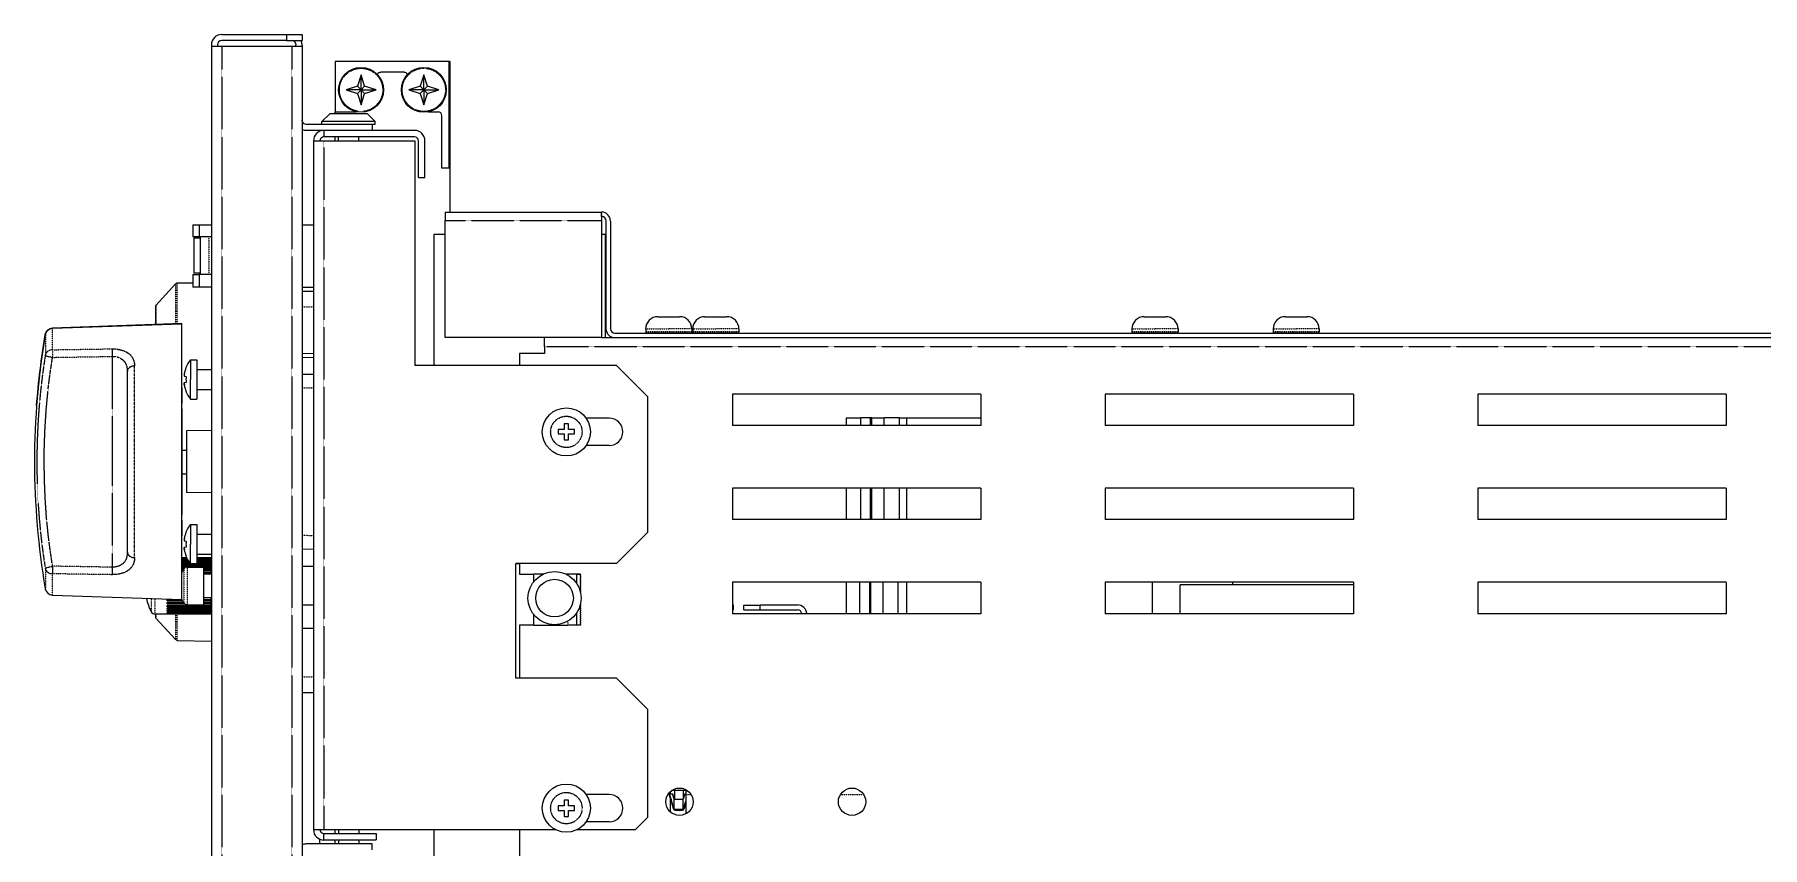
# Model space of a CAD drawing. Header units: millimetres. Extents: x 60499 to 556746, y 248297 to 497145.
# Drawn here: x 526704 to 538270, y 346915 to 352357 of the extents above; entities that cross this region are included whole.
import ezdxf

# ---------------------------------------------------------------- set-up
doc = ezdxf.new("R2010")
doc.units = ezdxf.units.MM
doc.linetypes.add('PHANTOM', pattern=[20, 10, -2, 2, -2, 2, -2])

msp = doc.modelspace()

# ---------------------------------------------------------------- linework, layer by layer
at = {"color": 7, "lineweight": 13, "ltscale": 0.000250028}
for p, q in [((527888, 352289), (527888, 352280)), ((527928, 352289), (527928, 352280)), ((528454, 352280), (528454, 352289)), ((528495, 352289), (528495, 352280))]:
    msp.add_line(p, q, dxfattribs=at)
at = {"color": 7, "lineweight": 13, "ltscale": 0.012875}
for p, q in [((527957, 352357), (528390, 352357)), ((528390, 352317), (527957, 352317))]:
    msp.add_line(p, q, dxfattribs=at)
at = {"color": 7, "lineweight": 13, "ltscale": 0.0012}
for p, q in [((528390, 352357), (528390, 352317)), ((528495, 352357), (528495, 352317)), ((527888, 352280), (527928, 352280)), ((528964, 351756), (528964, 351716)), ((528964, 346898), (528964, 346938))]:
    msp.add_line(p, q, dxfattribs=at)
at = {"color": 7, "lineweight": 13, "ltscale": 0.003125}
for p, q in [((528390, 352357), (528495, 352357)), ((528390, 352317), (528495, 352317))]:
    msp.add_line(p, q, dxfattribs=at)
at = {"color": 7, "lineweight": 13, "ltscale": 0.03937}
for p, q in [((527888, 352280), (527888, 346705)), ((528495, 352280), (528495, 346705)), ((529480, 352176), (528716, 352176)), ((529485, 352176), (528716, 352176)), ((529480, 351462), (529480, 352176)), ((529485, 352176), (529485, 351168)), ((528571, 351646), (528571, 347034)), ((529250, 351646), (529250, 350141)), ((529452, 351168), (530500, 351168)), ((529380, 350141), (529380, 351020)), ((529452, 350328), (529452, 351113)), ((530500, 351113), (530500, 350328)), ((530526, 350328), (530526, 351020)), ((530529, 351109), (530529, 350387)), ((530559, 351109), (530559, 350387)), ((527690, 350422), (526825, 350392)), ((527690, 350419), (526825, 350389)), ((527690, 349497), (527690, 350419)), ((530500, 350328), (529452, 350328)), ((530589, 350358), (542233, 350358)), ((530589, 350328), (542233, 350328)), ((527325, 350103), (527325, 348891)), ((530600, 350141), (529250, 350141)), ((530810, 349025), (530810, 349931)), ((533039, 349950), (531376, 349950)), ((535533, 349950), (533870, 349950)), ((538027, 349950), (536364, 349950)), ((533039, 349740), (531376, 349740)), ((535533, 349740), (533870, 349740)), ((538027, 349740), (536364, 349740)), ((527690, 348575), (527690, 349497)), ((533039, 349320), (531376, 349320)), ((535533, 349320), (533870, 349320)), ((538027, 349320), (536364, 349320)), ((533039, 349110), (531376, 349110)), ((535533, 349110), (533870, 349110)), ((538027, 349110), (536364, 349110)), ((530600, 348816), (529926, 348816)), ((529926, 348049), (529926, 348816)), ((526825, 348605), (527690, 348575)), ((533039, 348690), (531376, 348690)), ((535533, 348690), (533870, 348690)), ((535533, 348674), (534373, 348674)), ((538027, 348690), (536364, 348690)), ((533039, 348480), (531376, 348480)), ((535533, 348480), (533870, 348480)), ((538027, 348480), (536364, 348480)), ((530600, 348049), (529926, 348049)), ((530810, 347118), (530810, 347839)), ((528641, 347034), (530192, 347034))]:
    msp.add_line(p, q, dxfattribs=at)
at = {"color": 7, "lineweight": 13, "ltscale": 0.000849927}
msp.add_line((527928, 352280), (527957, 352280), dxfattribs=at)
at = {"color": 7, "lineweight": 13, "ltscale": 0.01395}
msp.add_line((527957, 352280), (528426, 352280), dxfattribs=at)
at = {"color": 7, "linetype": 'PHANTOM', "lineweight": 13, "ltscale": 0.03937}
for p, q in [((527957, 352280), (527957, 346705)), ((528426, 352280), (528426, 346705)), ((528641, 351646), (528641, 347034)), ((529452, 351113), (530500, 351113)), ((527224, 350202), (527224, 349497)), ((530118, 350268), (542256, 350268)), ((527224, 349497), (527224, 348791))]:
    msp.add_line(p, q, dxfattribs=at)
at = {"color": 7, "lineweight": 13, "ltscale": 0.00205}
msp.add_line((528426, 352280), (528495, 352280), dxfattribs=at)
at = {"color": 7, "lineweight": 13, "ltscale": 0.01}
msp.add_line((528716, 352176), (528716, 351840), dxfattribs=at)
at = {"color": 7, "lineweight": 13, "ltscale": 0.002376}
for p, q in [((528890, 352087), (528866, 352011)), ((528914, 352011), (528890, 352087)), ((529310, 352087), (529286, 352011)), ((529334, 352011), (529310, 352087)), ((528866, 352011), (528790, 351987)), ((528790, 351987), (528866, 351963)), ((528866, 351963), (528890, 351887)), ((528890, 351887), (528914, 351963)), ((528990, 351987), (528914, 352011)), ((528914, 351963), (528990, 351987)), ((529286, 352011), (529210, 351987)), ((529210, 351987), (529286, 351963)), ((529286, 351963), (529310, 351887)), ((529310, 351887), (529334, 351963)), ((529410, 351987), (529334, 352011)), ((529334, 351963), (529410, 351987))]:
    msp.add_line(p, q, dxfattribs=at)
at = {"color": 7, "lineweight": 13, "ltscale": 0.002975}
for p, q in [((528890, 351987), (528890, 352087)), ((529310, 351987), (529310, 352087)), ((528890, 351987), (528790, 351987)), ((528890, 351987), (528890, 351887)), ((528890, 351987), (528990, 351987)), ((529310, 351987), (529210, 351987)), ((529310, 351987), (529310, 351887)), ((529310, 351987), (529410, 351987))]:
    msp.add_line(p, q, dxfattribs=at)
at = {"color": 7, "lineweight": 13, "ltscale": 0.00465}
msp.add_line((529178, 352105), (529022, 352105), dxfattribs=at)
at = {"color": 7, "lineweight": 13, "ltscale": 0.001}
for q in [(528866, 352011), (528866, 351963)]:
    msp.add_line((528890, 351987), q, dxfattribs=at)
at = {"color": 7, "lineweight": 13, "ltscale": 0.000999949}
for p, q in [((528890, 351987), (528914, 352011)), ((529310, 351987), (529286, 352011)), ((529310, 351987), (529334, 352011))]:
    msp.add_line(p, q, dxfattribs=at)
at = {"color": 7, "lineweight": 13, "ltscale": 0.000999991}
for p, q in [((528890, 351987), (528914, 351963)), ((529310, 351987), (529286, 351963)), ((529310, 351987), (529334, 351963)), ((527690, 348852), (527724, 348852))]:
    msp.add_line(p, q, dxfattribs=at)
at = {"color": 7, "lineweight": 13, "ltscale": 0.002227}
for p, q in [((528681, 351827), (528628, 351775)), ((528932, 351827), (528985, 351775))]:
    msp.add_line(p, q, dxfattribs=at)
at = {"color": 7, "lineweight": 13, "ltscale": 0.007475}
msp.add_line((528932, 351827), (528681, 351827), dxfattribs=at)
at = {"color": 7, "lineweight": 13, "ltscale": 0.004234}
msp.add_line((528716, 351840), (528858, 351840), dxfattribs=at)
at = {"color": 7, "lineweight": 13, "ltscale": 0.000375703}
msp.add_line((528716, 351827), (528716, 351840), dxfattribs=at)
at = {"color": 7, "lineweight": 13, "ltscale": 0.001884}
msp.add_line((529342, 351840), (529405, 351840), dxfattribs=at)
at = {"color": 7, "lineweight": 13, "ltscale": 0.013125}
for p, q in [((528964, 351756), (528523, 351756)), ((528964, 351716), (528523, 351716)), ((528964, 346938), (528523, 346938))]:
    msp.add_line(p, q, dxfattribs=at)
at = {"color": 7, "lineweight": 13, "ltscale": 0.000550037}
for p, q in [((528628, 351756), (528628, 351775)), ((528985, 351756), (528985, 351775))]:
    msp.add_line(p, q, dxfattribs=at)
at = {"color": 7, "lineweight": 13, "ltscale": 0.010625}
for p, q in [((528985, 351775), (528628, 351775)), ((528985, 351756), (528628, 351756))]:
    msp.add_line(p, q, dxfattribs=at)
at = {"color": 7, "lineweight": 13, "ltscale": 0.00129}
for p, q in [((528641, 351716), (528641, 351672)), ((529274, 351401), (529317, 351401)), ((528641, 346965), (528641, 347008)), ((528991, 347008), (528991, 346965))]:
    msp.add_line(p, q, dxfattribs=at)
at = {"color": 7, "lineweight": 13, "ltscale": 0.01807}
for p, q in [((529248, 351716), (528641, 351716)), ((529248, 351672), (528641, 351672))]:
    msp.add_line(p, q, dxfattribs=at)
at = {"color": 7, "lineweight": 13, "ltscale": 0.0105}
msp.add_line((529430, 351462), (529430, 351815), dxfattribs=at)
at = {"color": 7, "lineweight": 13, "ltscale": 0.002065}
for p, q in [((528571, 351646), (528641, 351646)), ((528571, 347034), (528641, 347034))]:
    msp.add_line(p, q, dxfattribs=at)
at = {"color": 7, "lineweight": 13, "ltscale": 0.018135}
msp.add_line((528641, 351646), (529250, 351646), dxfattribs=at)
at = {"color": 7, "lineweight": 13, "ltscale": 0.000774534}
msp.add_line((528716, 351646), (528716, 351672), dxfattribs=at)
at = {"color": 7, "lineweight": 13, "ltscale": 0.000774954}
for p, q in [((528739, 351646), (528739, 351672)), ((528874, 351646), (528874, 351672)), ((530333, 348744), (530359, 348744)), ((530359, 348744), (530333, 348744)), ((530359, 348402), (530333, 348402))]:
    msp.add_line(p, q, dxfattribs=at)
at = {"color": 7, "lineweight": 13, "ltscale": 0.00731}
for p, q in [((529274, 351401), (529274, 351646)), ((529317, 351401), (529317, 351646))]:
    msp.add_line(p, q, dxfattribs=at)
at = {"color": 7, "lineweight": 13, "ltscale": 0.0015}
for p, q in [((529480, 351462), (529430, 351462)), ((527888, 348745), (527838, 348745)), ((527888, 348588), (527838, 348587))]:
    msp.add_line(p, q, dxfattribs=at)
at = {"color": 7, "lineweight": 13, "ltscale": 0.001662}
msp.add_line((529452, 351168), (529452, 351113), dxfattribs=at)
at = {"color": 7, "lineweight": 13, "ltscale": 0.000887533}
msp.add_line((530500, 351139), (530500, 351168), dxfattribs=at)
at = {"color": 7, "lineweight": 13, "ltscale": 0.001314}
msp.add_line((530500, 351157), (530500, 351113), dxfattribs=at)
at = {"color": 7, "lineweight": 13, "ltscale": 0.002425}
for p, q in [((527765, 351084), (527765, 351003)), ((527807, 351084), (527807, 351003)), ((530333, 348484), (530333, 348402))]:
    msp.add_line(p, q, dxfattribs=at)
at = {"color": 7, "lineweight": 13, "ltscale": 0.00125}
for p, q in [((527765, 351084), (527807, 351084)), ((527807, 351003), (527765, 351003)), ((527813, 350995), (527771, 350995)), ((527813, 350995), (527771, 350995)), ((527765, 350751), (527807, 350751)), ((527807, 350667), (527765, 350667)), ((527813, 350759), (527771, 350759)), ((527748, 350179), (527790, 350179)), ((527748, 349917), (527790, 349917)), ((527748, 349077), (527790, 349077)), ((527748, 348815), (527790, 348815))]:
    msp.add_line(p, q, dxfattribs=at)
at = {"color": 7, "lineweight": 13, "ltscale": 0.002418}
for p, q in [((527807, 351084), (527888, 351084)), ((527888, 351003), (527807, 351003)), ((527888, 350751), (527807, 350751)), ((527888, 350667), (527807, 350667))]:
    msp.add_line(p, q, dxfattribs=at)
at = {"color": 7, "lineweight": 13, "ltscale": 0.002285}
for p, q in [((528495, 351084), (528571, 351084)), ((528495, 350667), (528571, 350667)), ((528495, 350640), (528571, 350640)), ((528495, 350223), (528571, 350225)), ((528495, 350195), (528571, 350197)), ((528495, 350083), (528571, 350084)), ((528495, 348913), (528571, 348911)), ((528495, 348798), (528571, 348797)), ((528571, 348536), (528495, 348536)), ((528571, 348380), (528495, 348380)), ((528495, 347953), (528571, 347953))]:
    msp.add_line(p, q, dxfattribs=at)
at = {"color": 7, "lineweight": 13, "ltscale": 0.002149}
msp.add_line((529380, 351020), (529452, 351020), dxfattribs=at)
at = {"color": 7, "lineweight": 13, "ltscale": 0.000788411}
msp.add_line((530500, 351020), (530526, 351020), dxfattribs=at)
at = {"color": 7, "lineweight": 13, "ltscale": 0.006595}
msp.add_line((527771, 350995), (527771, 350773), dxfattribs=at)
at = {"color": 7, "lineweight": 13, "ltscale": 0.0075}
msp.add_line((527813, 351003), (527813, 350751), dxfattribs=at)
at = {"color": 7, "linetype": 'PHANTOM', "lineweight": 13, "ltscale": 0.0075}
msp.add_line((527872, 351003), (527872, 350751), dxfattribs=at)
at = {"color": 7, "lineweight": 13, "ltscale": 0.005906}
for p, q in [((527651, 350690), (527516, 350544)), ((527651, 348304), (527516, 348450))]:
    msp.add_line(p, q, dxfattribs=at)
at = {"color": 7, "linetype": 'PHANTOM', "lineweight": 13, "ltscale": 0.00801}
msp.add_line((527651, 350420), (527651, 350690), dxfattribs=at)
at = {"color": 7, "lineweight": 13, "ltscale": 0.003111}
msp.add_line((527660, 350694), (527765, 350695), dxfattribs=at)
at = {"color": 7, "linetype": 'PHANTOM', "lineweight": 13, "ltscale": 0.00812}
msp.add_line((527660, 350421), (527660, 350694), dxfattribs=at)
at = {"color": 7, "lineweight": 13, "ltscale": 0.0025}
for p, q in [((527765, 350751), (527765, 350667)), ((527807, 350751), (527807, 350667))]:
    msp.add_line(p, q, dxfattribs=at)
at = {"color": 7, "lineweight": 13, "ltscale": 0.000430009}
msp.add_line((527771, 350773), (527771, 350759), dxfattribs=at)
at = {"color": 7, "lineweight": 13, "ltscale": 0.003579}
msp.add_line((527513, 350536), (527513, 350416), dxfattribs=at)
at = {"color": 7, "linetype": 'PHANTOM', "lineweight": 13, "ltscale": 0.003832}
msp.add_line((527516, 350544), (527516, 350416), dxfattribs=at)
at = {"color": 7, "linetype": 'PHANTOM', "lineweight": 13, "ltscale": 0.002285}
for p, q in [((528495, 350535), (528571, 350535)), ((528495, 349991), (528571, 349992)), ((528495, 349005), (528571, 349004)), ((528495, 348058), (528571, 348058))]:
    msp.add_line(p, q, dxfattribs=at)
at = {"color": 7, "lineweight": 13, "ltscale": 2.47505e-05}
for p, q in [((530877, 350468), (530878, 350468)), ((531021, 350468), (531022, 350468)), ((531192, 350468), (531193, 350468)), ((531336, 350468), (531337, 350468)), ((534132, 350468), (534133, 350468)), ((535077, 350468), (535077, 350468)), ((535220, 350468), (535221, 350468)), ((530950, 350358), (530949, 350358)), ((531265, 350358), (531264, 350358)), ((535149, 350358), (535148, 350358))]:
    msp.add_line(p, q, dxfattribs=at)
at = {"color": 7, "lineweight": 13, "ltscale": 0.0018}
for p, q in [((530878, 350468), (530939, 350468)), ((530961, 350468), (531021, 350468)), ((531193, 350468), (531254, 350468)), ((531276, 350468), (531336, 350468)), ((534133, 350468), (534193, 350468)), ((534215, 350468), (534275, 350468)), ((535077, 350468), (535138, 350468)), ((535160, 350468), (535220, 350468))]:
    msp.add_line(p, q, dxfattribs=at)
at = {"color": 7, "lineweight": 13, "ltscale": 0.000325361}
for p, q in [((530939, 350468), (530950, 350468)), ((530950, 350468), (530961, 350468)), ((531254, 350468), (531265, 350468)), ((531265, 350468), (531276, 350468)), ((534193, 350468), (534204, 350468)), ((534204, 350468), (534215, 350468)), ((535138, 350468), (535149, 350468)), ((535149, 350468), (535160, 350468))]:
    msp.add_line(p, q, dxfattribs=at)
at = {"color": 7, "lineweight": 13, "ltscale": 2.46303e-05}
msp.add_line((534275, 350468), (534276, 350468), dxfattribs=at)
at = {"color": 7, "linetype": 'PHANTOM', "lineweight": 13, "ltscale": 0.004038}
msp.add_line((526777, 350347), (526777, 350211), dxfattribs=at)
at = {"color": 7, "linetype": 'PHANTOM', "lineweight": 13, "ltscale": 1.32163e-06}
msp.add_line((526825, 350389), (526825, 350389), dxfattribs=at)
at = {"color": 7, "linetype": 'PHANTOM', "lineweight": 13, "ltscale": 0.004237}
msp.add_line((526825, 350247), (526825, 350389), dxfattribs=at)
at = {"color": 7, "lineweight": 13, "ltscale": 7.50148e-05}
msp.add_line((527690, 350419), (527690, 350422), dxfattribs=at)
at = {"color": 7, "lineweight": 13, "ltscale": 0.001775}
for p, q in [((530118, 350268), (530118, 350328)), ((530333, 348744), (530273, 348744)), ((530333, 348402), (530273, 348402))]:
    msp.add_line(p, q, dxfattribs=at)
at = {"color": 7, "lineweight": 13, "ltscale": 0.002662}
msp.add_line((530500, 350328), (530589, 350328), dxfattribs=at)
at = {"color": 7, "linetype": 'PHANTOM', "lineweight": 13, "ltscale": 0.0046}
for p, q in [((530795, 350386), (530950, 350386)), ((531104, 350386), (530950, 350386)), ((531104, 350366), (530950, 350366)), ((531110, 350386), (531265, 350386)), ((531419, 350386), (531265, 350386)), ((531419, 350366), (531265, 350366)), ((534049, 350386), (534204, 350386)), ((534359, 350386), (534204, 350386)), ((534359, 350366), (534204, 350366)), ((534994, 350386), (535149, 350386)), ((535303, 350386), (535149, 350386)), ((535303, 350366), (535149, 350366))]:
    msp.add_line(p, q, dxfattribs=at)
at = {"color": 7, "lineweight": 13, "ltscale": 0.000599959}
for p, q in [((530795, 350386), (530795, 350366)), ((531104, 350386), (531104, 350366)), ((531110, 350386), (531110, 350366)), ((531419, 350386), (531419, 350366)), ((534049, 350386), (534049, 350366)), ((534359, 350386), (534359, 350366)), ((534994, 350386), (534994, 350366)), ((535303, 350386), (535303, 350366))]:
    msp.add_line(p, q, dxfattribs=at)
at = {"color": 7, "linetype": 'PHANTOM', "lineweight": 13, "ltscale": 0.004574}
for p, q in [((530949, 350366), (530795, 350366)), ((531264, 350366), (531110, 350366)), ((534203, 350366), (534049, 350366)), ((535148, 350366), (534994, 350366))]:
    msp.add_line(p, q, dxfattribs=at)
at = {"color": 7, "lineweight": 13, "ltscale": 0.004325}
for p, q in [((530949, 350358), (530804, 350358)), ((531264, 350358), (531119, 350358)), ((534203, 350358), (534058, 350358)), ((535148, 350358), (535003, 350358))]:
    msp.add_line(p, q, dxfattribs=at)
at = {"color": 7, "linetype": 'PHANTOM', "lineweight": 13, "ltscale": 2.61923e-05}
for p, q in [((530950, 350366), (530949, 350366)), ((531265, 350366), (531264, 350366)), ((534204, 350366), (534203, 350366)), ((535149, 350366), (535148, 350366))]:
    msp.add_line(p, q, dxfattribs=at)
at = {"color": 7, "lineweight": 13, "ltscale": 0.00435}
for p, q in [((531096, 350358), (530950, 350358)), ((531411, 350358), (531265, 350358)), ((534350, 350358), (534204, 350358)), ((535295, 350358), (535149, 350358))]:
    msp.add_line(p, q, dxfattribs=at)
at = {"color": 7, "lineweight": 13, "ltscale": 2.48706e-05}
msp.add_line((534204, 350358), (534203, 350358), dxfattribs=at)
at = {"color": 7, "linetype": 'PHANTOM', "lineweight": 13, "ltscale": 0.011884}
for p, q in [((526825, 350247), (527224, 350253)), ((527224, 348741), (526825, 348747))]:
    msp.add_line(p, q, dxfattribs=at)
at = {"color": 7, "linetype": 'PHANTOM', "lineweight": 13, "ltscale": 0.00151}
msp.add_line((526825, 350247), (526825, 350196), dxfattribs=at)
at = {"color": 7, "linetype": 'PHANTOM', "lineweight": 13, "ltscale": 0.011883}
for p, q in [((526825, 350196), (527224, 350202)), ((527224, 348791), (526825, 348798))]:
    msp.add_line(p, q, dxfattribs=at)
at = {"color": 7, "lineweight": 13, "ltscale": 0.005}
msp.add_line((530118, 350223), (529951, 350223), dxfattribs=at)
at = {"color": 7, "lineweight": 13, "ltscale": 0.002442}
msp.add_line((529951, 350223), (529951, 350141), dxfattribs=at)
at = {"color": 7, "lineweight": 13, "ltscale": 0.00135}
msp.add_line((530118, 350268), (530118, 350223), dxfattribs=at)
at = {"color": 7, "linetype": 'PHANTOM', "lineweight": 13, "ltscale": 0.019098}
for p, q in [((527374, 349497), (527374, 350139)), ((527374, 348855), (527374, 349497))]:
    msp.add_line(p, q, dxfattribs=at)
at = {"color": 7, "lineweight": 13, "ltscale": 2.85379e-05}
for p, q in [((527718, 350129), (527719, 350128)), ((527718, 349027), (527719, 349026))]:
    msp.add_line(p, q, dxfattribs=at)
at = {"color": 7, "lineweight": 13, "ltscale": 0.0039}
for p, q in [((527748, 350179), (527748, 350048)), ((527790, 350179), (527790, 350048)), ((527748, 349917), (527748, 350048)), ((527790, 350048), (527790, 349917)), ((527748, 349077), (527748, 348946)), ((527790, 349077), (527790, 348946)), ((527748, 348815), (527748, 348946)), ((527790, 348946), (527790, 348815))]:
    msp.add_line(p, q, dxfattribs=at)
at = {"color": 7, "lineweight": 13, "ltscale": 0.002925}
for p, q in [((527790, 350115), (527888, 350115)), ((527790, 349981), (527888, 349981)), ((527790, 349013), (527888, 349013)), ((527790, 348879), (527888, 348879))]:
    msp.add_line(p, q, dxfattribs=at)
at = {"color": 7, "lineweight": 13, "ltscale": 0.008839}
for p, q in [((530810, 349931), (530600, 350141)), ((530600, 348816), (530810, 349025)), ((530810, 347839), (530600, 348049))]:
    msp.add_line(p, q, dxfattribs=at)
at = {"color": 7, "lineweight": 13, "ltscale": 0.00395}
for p, q in [((527690, 349911), (527690, 350043)), ((527690, 348951), (527690, 349083))]:
    msp.add_line(p, q, dxfattribs=at)
at = {"color": 7, "lineweight": 13, "ltscale": 0.002461}
for p, q in [((527690, 349993), (527690, 349910)), ((527690, 349084), (527690, 349001))]:
    msp.add_line(p, q, dxfattribs=at)
at = {"color": 7, "lineweight": 13, "ltscale": 0.000370531}
for p, q in [((527707, 350070), (527719, 350068)), ((527719, 350028), (527707, 350026)), ((527707, 348968), (527719, 348966)), ((527719, 348926), (527707, 348924))]:
    msp.add_line(p, q, dxfattribs=at)
at = {"color": 7, "lineweight": 13, "ltscale": 7.49451e-05}
msp.add_line((526719, 349873), (526716, 349873), dxfattribs=at)
at = {"color": 7, "lineweight": 13, "ltscale": 0.000637565}
msp.add_line((527690, 349911), (527690, 349889), dxfattribs=at)
at = {"color": 7, "lineweight": 13, "ltscale": 0.00176}
for p, q in [((527690, 349851), (527690, 349910)), ((527690, 349084), (527690, 349143))]:
    msp.add_line(p, q, dxfattribs=at)
at = {"color": 7, "lineweight": 13, "ltscale": 0.011675}
for p, q in [((527690, 349497), (527690, 349889)), ((527690, 349105), (527690, 349497))]:
    msp.add_line(p, q, dxfattribs=at)
at = {"color": 7, "lineweight": 13, "ltscale": 2.85179e-05}
for p, q in [((527719, 349968), (527718, 349967)), ((527719, 348866), (527718, 348865))]:
    msp.add_line(p, q, dxfattribs=at)
at = {"color": 7, "lineweight": 13, "ltscale": 0.00625}
for p, q in [((531376, 349950), (531376, 349740)), ((533039, 349950), (533039, 349740)), ((533870, 349950), (533870, 349740)), ((535533, 349950), (535533, 349740)), ((536364, 349950), (536364, 349740)), ((538027, 349950), (538027, 349740)), ((531376, 349320), (531376, 349110)), ((532139, 349110), (532139, 349320)), ((532235, 349110), (532235, 349320)), ((532298, 349320), (532298, 349110)), ((532308, 349110), (532308, 349320)), ((532391, 349110), (532391, 349320)), ((532493, 349110), (532493, 349320)), ((532542, 349110), (532542, 349320)), ((533039, 349320), (533039, 349110)), ((533870, 349320), (533870, 349110)), ((535533, 349320), (535533, 349110)), ((536364, 349320), (536364, 349110)), ((538027, 349320), (538027, 349110)), ((531376, 348690), (531376, 348480)), ((532139, 348480), (532139, 348690)), ((532228, 348480), (532228, 348690)), ((532292, 348690), (532292, 348480)), ((532301, 348480), (532301, 348690)), ((532385, 348480), (532385, 348690)), ((532486, 348480), (532486, 348690)), ((532542, 348480), (532542, 348690)), ((533039, 348690), (533039, 348480)), ((533870, 348690), (533870, 348480)), ((534188, 348480), (534188, 348690)), ((535533, 348690), (535533, 348480)), ((536364, 348690), (536364, 348480)), ((538027, 348690), (538027, 348480))]:
    msp.add_line(p, q, dxfattribs=at)
at = {"color": 7, "lineweight": 13, "ltscale": 0.010543}
for p, q in [((527690, 349851), (527690, 349497)), ((527690, 349497), (527690, 349143))]:
    msp.add_line(p, q, dxfattribs=at)
at = {"color": 7, "lineweight": 13, "ltscale": 0.001188}
for p, q in [((530249, 349752), (530249, 349712)), ((530279, 349712), (530279, 349752)), ((530249, 349712), (530209, 349712)), ((530209, 349683), (530249, 349683)), ((530249, 347232), (530249, 347193)), ((530279, 347193), (530279, 347232)), ((530249, 347193), (530209, 347193)), ((530209, 347163), (530249, 347163)), ((530249, 347163), (530249, 347123)), ((530279, 347123), (530279, 347163))]:
    msp.add_line(p, q, dxfattribs=at)
at = {"color": 7, "lineweight": 13, "ltscale": 0.000875037}
for p, q in [((530279, 349752), (530249, 349752)), ((530249, 349643), (530279, 349643)), ((530279, 347232), (530249, 347232)), ((530249, 347123), (530279, 347123))]:
    msp.add_line(p, q, dxfattribs=at)
at = {"color": 7, "lineweight": 13, "ltscale": 0.004599}
for p, q in [((530551, 349789), (530396, 349789)), ((530551, 349606), (530396, 349606)), ((530551, 347269), (530396, 347269)), ((530551, 347086), (530396, 347086))]:
    msp.add_line(p, q, dxfattribs=at)
at = {"color": 7, "lineweight": 13, "ltscale": 0.002845}
msp.add_line((532139, 349791), (532235, 349791), dxfattribs=at)
at = {"color": 7, "lineweight": 13, "ltscale": 0.001508}
for p, q in [((532139, 349740), (532139, 349791)), ((532235, 349740), (532235, 349791)), ((532298, 349791), (532298, 349740)), ((532308, 349740), (532308, 349791)), ((532391, 349740), (532391, 349791)), ((532493, 349740), (532493, 349791)), ((532542, 349740), (532542, 349791))]:
    msp.add_line(p, q, dxfattribs=at)
at = {"color": 7, "lineweight": 13, "ltscale": 0.001885}
msp.add_line((532298, 349791), (532235, 349791), dxfattribs=at)
at = {"color": 7, "lineweight": 13, "ltscale": 0.000291839}
msp.add_line((532308, 349791), (532298, 349791), dxfattribs=at)
at = {"color": 7, "lineweight": 13, "ltscale": 0.002485}
msp.add_line((532308, 349791), (532391, 349791), dxfattribs=at)
at = {"color": 7, "lineweight": 13, "ltscale": 0.003013}
msp.add_line((532493, 349791), (532391, 349791), dxfattribs=at)
at = {"color": 7, "lineweight": 13, "ltscale": 0.001481}
msp.add_line((532493, 349791), (532542, 349791), dxfattribs=at)
at = {"color": 7, "lineweight": 13, "ltscale": 0.014768}
msp.add_line((532542, 349791), (533039, 349791), dxfattribs=at)
at = {"color": 7, "lineweight": 13, "ltscale": 0.004973}
for p, q in [((527888, 349707), (527721, 349704)), ((527888, 349288), (527721, 349291))]:
    msp.add_line(p, q, dxfattribs=at)
at = {"color": 7, "lineweight": 13, "ltscale": 0.012291}
msp.add_line((527721, 349704), (527721, 349291), dxfattribs=at)
at = {"color": 7, "lineweight": 13, "ltscale": 0.000874977}
for p, q in [((530209, 349712), (530209, 349683)), ((530319, 349683), (530319, 349712)), ((530209, 347193), (530209, 347163)), ((530319, 347163), (530319, 347193))]:
    msp.add_line(p, q, dxfattribs=at)
at = {"color": 7, "lineweight": 13, "ltscale": 0.001187}
for p, q in [((530249, 349683), (530249, 349643)), ((530319, 349712), (530279, 349712)), ((530279, 349683), (530319, 349683)), ((530279, 349643), (530279, 349683)), ((530319, 347193), (530279, 347193)), ((530279, 347163), (530319, 347163))]:
    msp.add_line(p, q, dxfattribs=at)
at = {"color": 7, "lineweight": 13, "ltscale": 0.000914206}
for p, q in [((527721, 349573), (527690, 349573)), ((527721, 349415), (527690, 349415))]:
    msp.add_line(p, q, dxfattribs=at)
at = {"color": 7, "lineweight": 13, "ltscale": 0.000637625}
msp.add_line((527690, 349105), (527690, 349083), dxfattribs=at)
at = {"color": 7, "lineweight": 13, "ltscale": 0.000959862}
msp.add_line((527690, 348855), (527723, 348855), dxfattribs=at)
msp.add_line((527690, 348855), (527723, 348855), dxfattribs=at)
at = {"color": 7, "lineweight": 13, "ltscale": 0.000973078}
msp.add_line((527690, 348854), (527723, 348854), dxfattribs=at)
at = {"color": 7, "lineweight": 13, "ltscale": 0.001041}
msp.add_line((527690, 348850), (527725, 348850), dxfattribs=at)
at = {"color": 7, "lineweight": 13, "ltscale": 0.001099}
msp.add_line((527690, 348846), (527727, 348846), dxfattribs=at)
at = {"color": 7, "lineweight": 13, "ltscale": 0.001173}
msp.add_line((527690, 348842), (527730, 348842), dxfattribs=at)
at = {"color": 7, "lineweight": 13, "ltscale": 0.001268}
msp.add_line((527690, 348836), (527733, 348836), dxfattribs=at)
at = {"color": 7, "lineweight": 13, "ltscale": 0.001386}
msp.add_line((527690, 348830), (527737, 348830), dxfattribs=at)
at = {"color": 7, "lineweight": 13, "ltscale": 0.00153}
msp.add_line((527690, 348823), (527742, 348823), dxfattribs=at)
at = {"color": 7, "lineweight": 13, "ltscale": 0.001705}
msp.add_line((527690, 348815), (527748, 348815), dxfattribs=at)
at = {"color": 7, "lineweight": 13, "ltscale": 0.002875}
for p, q in [((527790, 348855), (527886, 348855)), ((527790, 348855), (527886, 348855)), ((527790, 348854), (527886, 348854)), ((527790, 348852), (527886, 348852)), ((527790, 348850), (527886, 348850)), ((527790, 348846), (527886, 348846)), ((527790, 348842), (527886, 348842)), ((527790, 348836), (527886, 348836)), ((527790, 348830), (527886, 348830)), ((527790, 348823), (527886, 348823)), ((527790, 348815), (527886, 348815))]:
    msp.add_line(p, q, dxfattribs=at)
at = {"color": 7, "lineweight": 13, "ltscale": 2.73937e-05}
for p, q in [((527886, 348855), (527886, 348854)), ((527593, 348478), (527593, 348478)), ((527886, 348478), (527886, 348478))]:
    msp.add_line(p, q, dxfattribs=at)
at = {"color": 7, "lineweight": 13, "ltscale": 5.46072e-05}
msp.add_line((527886, 348852), (527886, 348854), dxfattribs=at)
at = {"color": 7, "lineweight": 13, "ltscale": 8.16405e-05}
msp.add_line((527886, 348852), (527886, 348850), dxfattribs=at)
at = {"color": 7, "lineweight": 13, "ltscale": 0.000108193}
msp.add_line((527886, 348846), (527886, 348850), dxfattribs=at)
at = {"color": 7, "lineweight": 13, "ltscale": 0.000134325}
msp.add_line((527886, 348846), (527886, 348842), dxfattribs=at)
at = {"color": 7, "lineweight": 13, "ltscale": 0.000159677}
msp.add_line((527886, 348836), (527886, 348842), dxfattribs=at)
at = {"color": 7, "lineweight": 13, "ltscale": 0.000184307}
for p, q in [((527886, 348836), (527886, 348830)), ((527593, 348497), (527593, 348503)), ((527886, 348503), (527886, 348497))]:
    msp.add_line(p, q, dxfattribs=at)
at = {"color": 7, "lineweight": 13, "ltscale": 0.000216507}
msp.add_line((527886, 348823), (527886, 348830), dxfattribs=at)
at = {"color": 7, "lineweight": 13, "ltscale": 0.000230804}
msp.add_line((527886, 348823), (527886, 348815), dxfattribs=at)
at = {"color": 7, "lineweight": 13, "ltscale": 0.000196922}
msp.add_line((527886, 348809), (527886, 348815), dxfattribs=at)
at = {"color": 7, "lineweight": 13, "ltscale": 0.002123}
msp.add_line((529951, 348816), (529951, 348744), dxfattribs=at)
at = {"color": 7, "linetype": 'PHANTOM', "lineweight": 13, "ltscale": 0.00404}
msp.add_line((526777, 348782), (526777, 348647), dxfattribs=at)
at = {"color": 7, "linetype": 'PHANTOM', "lineweight": 13, "ltscale": 0.004238}
msp.add_line((526825, 348605), (526825, 348747), dxfattribs=at)
at = {"color": 7, "lineweight": 13, "ltscale": 0.005836}
for p, q in [((527886, 348809), (527690, 348809)), ((527690, 348807), (527886, 348807)), ((527690, 348798), (527886, 348798))]:
    msp.add_line(p, q, dxfattribs=at)
at = {"color": 7, "lineweight": 13, "ltscale": 0.00088537}
msp.add_line((527720, 348792), (527690, 348792), dxfattribs=at)
at = {"color": 7, "lineweight": 13, "ltscale": 0.000605546}
msp.add_line((527690, 348788), (527711, 348788), dxfattribs=at)
at = {"color": 7, "lineweight": 13, "ltscale": 0.000332449}
msp.add_line((527690, 348777), (527702, 348777), dxfattribs=at)
at = {"color": 7, "lineweight": 13, "ltscale": 0.00024366}
msp.add_line((527699, 348773), (527690, 348773), dxfattribs=at)
at = {"color": 7, "lineweight": 13, "ltscale": 0.000142856}
msp.add_line((527690, 348767), (527695, 348767), dxfattribs=at)
at = {"color": 7, "linetype": 'PHANTOM', "lineweight": 13, "ltscale": 0.003393}
msp.add_line((527703, 348780), (527703, 348666), dxfattribs=at)
at = {"color": 7, "linetype": 'PHANTOM', "lineweight": 13, "ltscale": 0.00375}
msp.add_line((527725, 348792), (527725, 348666), dxfattribs=at)
at = {"color": 7, "lineweight": 13, "ltscale": 0.003343}
for p, q in [((527725, 348792), (527838, 348792)), ((527725, 348540), (527838, 348540))]:
    msp.add_line(p, q, dxfattribs=at)
at = {"color": 7, "lineweight": 13, "ltscale": 0.00375}
for p, q in [((527838, 348666), (527838, 348792)), ((527838, 348540), (527838, 348666))]:
    msp.add_line(p, q, dxfattribs=at)
at = {"color": 7, "lineweight": 13, "ltscale": 0.00145}
for p, q in [((527886, 348792), (527838, 348792)), ((527838, 348788), (527886, 348788)), ((527838, 348777), (527886, 348777)), ((527886, 348773), (527838, 348773)), ((527838, 348767), (527886, 348767)), ((527838, 348755), (527886, 348755)), ((527886, 348751), (527838, 348751)), ((527838, 348578), (527886, 348578)), ((527886, 348571), (527838, 348571)), ((527838, 348566), (527886, 348566)), ((527838, 348555), (527886, 348555)), ((527886, 348550), (527838, 348550)), ((527838, 348545), (527886, 348545))]:
    msp.add_line(p, q, dxfattribs=at)
at = {"color": 7, "lineweight": 13, "ltscale": 0.002034}
for p, q in [((527886, 348745), (527886, 348813)), ((527886, 348519), (527886, 348588))]:
    msp.add_line(p, q, dxfattribs=at)
at = {"color": 7, "lineweight": 13, "ltscale": 5.53882e-05}
for p, q in [((527886, 348807), (527886, 348809)), ((530952, 347273), (530950, 347273))]:
    msp.add_line(p, q, dxfattribs=at)
at = {"color": 7, "lineweight": 13, "ltscale": 0.000272736}
for p, q in [((527886, 348807), (527886, 348798)), ((527593, 348526), (527593, 348535))]:
    msp.add_line(p, q, dxfattribs=at)
at = {"color": 7, "lineweight": 13, "ltscale": 0.000173674}
msp.add_line((527886, 348792), (527886, 348798), dxfattribs=at)
at = {"color": 7, "lineweight": 13, "ltscale": 0.000118045}
msp.add_line((527886, 348788), (527886, 348792), dxfattribs=at)
at = {"color": 7, "lineweight": 13, "ltscale": 0.000309441}
msp.add_line((527886, 348788), (527886, 348777), dxfattribs=at)
at = {"color": 7, "lineweight": 13, "ltscale": 0.000146941}
msp.add_line((527886, 348773), (527886, 348777), dxfattribs=at)
at = {"color": 7, "lineweight": 13, "ltscale": 0.00017854}
msp.add_line((527886, 348767), (527886, 348773), dxfattribs=at)
at = {"color": 7, "lineweight": 13, "ltscale": 0.000340019}
for p, q in [((527886, 348767), (527886, 348755)), ((527593, 348566), (527593, 348578))]:
    msp.add_line(p, q, dxfattribs=at)
at = {"color": 7, "lineweight": 13, "ltscale": 0.000117385}
msp.add_line((527886, 348751), (527886, 348755), dxfattribs=at)
at = {"color": 7, "lineweight": 13, "ltscale": 0.000181483}
msp.add_line((527886, 348745), (527886, 348751), dxfattribs=at)
at = {"color": 7, "lineweight": 13, "ltscale": 0.000732182}
msp.add_line((529951, 348813), (529926, 348813), dxfattribs=at)
at = {"color": 7, "lineweight": 13, "ltscale": 0.002825}
for p, q in [((529951, 348744), (530045, 348744)), ((530045, 348402), (529951, 348402))]:
    msp.add_line(p, q, dxfattribs=at)
at = {"color": 7, "lineweight": 13, "ltscale": 0.001459}
msp.add_line((530045, 348744), (530045, 348695), dxfattribs=at)
at = {"color": 7, "lineweight": 13, "ltscale": 0.001811}
msp.add_line((530106, 348744), (530045, 348744), dxfattribs=at)
at = {"color": 7, "lineweight": 13, "ltscale": 0.000271054}
msp.add_line((530273, 348744), (530264, 348744), dxfattribs=at)
at = {"color": 7, "linetype": 'PHANTOM', "lineweight": 13, "ltscale": 0.000143336}
msp.add_line((530273, 348744), (530273, 348739), dxfattribs=at)
at = {"color": 7, "lineweight": 13, "ltscale": 0.001778}
msp.add_line((530333, 348744), (530333, 348684), dxfattribs=at)
at = {"color": 7, "linetype": 'PHANTOM', "lineweight": 13, "ltscale": 0.003534}
msp.add_line((530359, 348744), (530359, 348625), dxfattribs=at)
at = {"color": 7, "linetype": 'PHANTOM', "lineweight": 13, "ltscale": 0.003537}
msp.add_line((530359, 348625), (530359, 348744), dxfattribs=at)
at = {"color": 7, "linetype": 'PHANTOM', "lineweight": 13, "ltscale": 3.95287e-05}
msp.add_line((527703, 348666), (527703, 348665), dxfattribs=at)
at = {"color": 7, "linetype": 'PHANTOM', "lineweight": 13, "ltscale": 0.003353}
msp.add_line((527703, 348665), (527703, 348552), dxfattribs=at)
at = {"color": 7, "linetype": 'PHANTOM', "lineweight": 13, "ltscale": 4.36137e-05}
msp.add_line((527725, 348666), (527725, 348665), dxfattribs=at)
at = {"color": 7, "linetype": 'PHANTOM', "lineweight": 13, "ltscale": 0.003706}
msp.add_line((527725, 348665), (527725, 348540), dxfattribs=at)
at = {"color": 7, "lineweight": 13, "ltscale": 0.000298568}
msp.add_line((527886, 348588), (527886, 348578), dxfattribs=at)
at = {"color": 7, "lineweight": 13, "ltscale": 0.005758}
msp.add_line((534373, 348480), (534373, 348674), dxfattribs=at)
at = {"color": 7, "lineweight": 13, "ltscale": 0.000491886}
msp.add_line((534726, 348674), (534726, 348690), dxfattribs=at)
at = {"color": 7, "linetype": 'PHANTOM', "lineweight": 13, "ltscale": 0.002677}
msp.add_line((527485, 348582), (527485, 348492), dxfattribs=at)
at = {"color": 7, "linetype": 'PHANTOM', "lineweight": 13, "ltscale": 0.003084}
msp.add_line((527509, 348581), (527509, 348477), dxfattribs=at)
at = {"color": 7, "lineweight": 13, "ltscale": 0.01125}
msp.add_line((527886, 348477), (527509, 348477), dxfattribs=at)
at = {"color": 7, "lineweight": 13, "ltscale": 0.000574968}
msp.add_line((527513, 348477), (527513, 348458), dxfattribs=at)
at = {"color": 7, "linetype": 'PHANTOM', "lineweight": 13, "ltscale": 0.000830823}
msp.add_line((527516, 348477), (527516, 348450), dxfattribs=at)
at = {"color": 7, "lineweight": 13, "ltscale": 0.000349991}
msp.add_line((527593, 348578), (527604, 348578), dxfattribs=at)
at = {"color": 7, "lineweight": 13, "ltscale": 0.002987}
msp.add_line((527693, 348571), (527593, 348571), dxfattribs=at)
at = {"color": 7, "lineweight": 13, "ltscale": 0.003057}
msp.add_line((527593, 348566), (527695, 348566), dxfattribs=at)
at = {"color": 7, "lineweight": 13, "ltscale": 0.000309381}
msp.add_line((527593, 348545), (527593, 348555), dxfattribs=at)
at = {"color": 7, "lineweight": 13, "ltscale": 0.003246}
msp.add_line((527593, 348555), (527702, 348555), dxfattribs=at)
at = {"color": 7, "lineweight": 13, "ltscale": 0.003346}
msp.add_line((527705, 348550), (527593, 348550), dxfattribs=at)
at = {"color": 7, "lineweight": 13, "ltscale": 0.003519}
msp.add_line((527593, 348545), (527711, 348545), dxfattribs=at)
at = {"color": 7, "lineweight": 13, "ltscale": 0.00875}
for p, q in [((527593, 348535), (527886, 348535)), ((527886, 348532), (527593, 348532)), ((527593, 348526), (527886, 348526)), ((527593, 348517), (527886, 348517)), ((527886, 348517), (527593, 348517)), ((527593, 348510), (527886, 348510)), ((527593, 348503), (527886, 348503)), ((527593, 348497), (527886, 348497)), ((527593, 348491), (527886, 348491)), ((527593, 348487), (527886, 348487)), ((527593, 348483), (527886, 348483)), ((527593, 348480), (527886, 348480)), ((527593, 348478), (527886, 348478)), ((527593, 348478), (527886, 348478))]:
    msp.add_line(p, q, dxfattribs=at)
at = {"color": 7, "lineweight": 13, "ltscale": 0.000230744}
msp.add_line((527593, 348510), (527593, 348517), dxfattribs=at)
at = {"color": 7, "lineweight": 13, "ltscale": 0.000134265}
for p, q in [((527593, 348487), (527593, 348491)), ((527886, 348491), (527886, 348487))]:
    msp.add_line(p, q, dxfattribs=at)
at = {"color": 7, "lineweight": 13, "ltscale": 8.15805e-05}
for p, q in [((527593, 348480), (527593, 348483)), ((527886, 348483), (527886, 348480))]:
    msp.add_line(p, q, dxfattribs=at)
at = {"color": 7, "linetype": 'PHANTOM', "lineweight": 13, "ltscale": 0.00515}
msp.add_line((527651, 348304), (527651, 348477), dxfattribs=at)
at = {"color": 7, "linetype": 'PHANTOM', "lineweight": 13, "ltscale": 0.005269}
msp.add_line((527660, 348300), (527660, 348477), dxfattribs=at)
at = {"color": 7, "lineweight": 13, "ltscale": 0.000207496}
msp.add_line((527886, 348571), (527886, 348578), dxfattribs=at)
at = {"color": 7, "lineweight": 13, "ltscale": 0.000132463}
msp.add_line((527886, 348571), (527886, 348566), dxfattribs=at)
at = {"color": 7, "lineweight": 13, "ltscale": 0.000325541}
msp.add_line((527886, 348566), (527886, 348555), dxfattribs=at)
at = {"color": 7, "lineweight": 13, "ltscale": 0.000148623}
msp.add_line((527886, 348550), (527886, 348555), dxfattribs=at)
at = {"color": 7, "lineweight": 13, "ltscale": 0.000160758}
msp.add_line((527886, 348550), (527886, 348545), dxfattribs=at)
at = {"color": 7, "lineweight": 13, "ltscale": 0.000291719}
msp.add_line((527886, 348545), (527886, 348535), dxfattribs=at)
at = {"color": 7, "lineweight": 13, "ltscale": 8.6927e-05}
msp.add_line((527886, 348532), (527886, 348535), dxfattribs=at)
at = {"color": 7, "lineweight": 13, "ltscale": 0.000185749}
msp.add_line((527886, 348532), (527886, 348526), dxfattribs=at)
at = {"color": 7, "lineweight": 13, "ltscale": 0.000252431}
msp.add_line((527886, 348526), (527886, 348517), dxfattribs=at)
at = {"color": 7, "lineweight": 13, "ltscale": 2.34889e-05}
msp.add_line((527886, 348517), (527886, 348517), dxfattribs=at)
at = {"color": 7, "lineweight": 13, "ltscale": 0.000207255}
msp.add_line((527886, 348517), (527886, 348510), dxfattribs=at)
at = {"color": 7, "lineweight": 13, "ltscale": 0.000208036}
msp.add_line((527886, 348510), (527886, 348503), dxfattribs=at)
at = {"color": 7, "lineweight": 13, "ltscale": 0.000159737}
msp.add_line((527886, 348497), (527886, 348491), dxfattribs=at)
at = {"color": 7, "lineweight": 13, "ltscale": 0.000108253}
msp.add_line((527886, 348487), (527886, 348483), dxfattribs=at)
at = {"color": 7, "lineweight": 13, "ltscale": 5.46673e-05}
msp.add_line((527886, 348480), (527886, 348478), dxfattribs=at)
at = {"color": 7, "lineweight": 13, "ltscale": 3.42422e-06}
msp.add_line((527886, 348478), (527886, 348477), dxfattribs=at)
at = {"color": 7, "lineweight": 13, "ltscale": 0.002105}
msp.add_line((530045, 348473), (530045, 348402), dxfattribs=at)
at = {"color": 7, "linetype": 'PHANTOM', "lineweight": 13, "ltscale": 0.004181}
msp.add_line((530359, 348543), (530359, 348402), dxfattribs=at)
at = {"color": 7, "linetype": 'PHANTOM', "lineweight": 13, "ltscale": 0.004183}
msp.add_line((530359, 348402), (530359, 348543), dxfattribs=at)
at = {"color": 7, "lineweight": 13, "ltscale": 0.000184667}
for p, q in [((531382, 348538), (531376, 348538)), ((531382, 348505), (531376, 348505))]:
    msp.add_line(p, q, dxfattribs=at)
at = {"color": 7, "lineweight": 13, "ltscale": 0.000989959}
for p, q in [((531382, 348505), (531382, 348538)), ((531453, 348505), (531453, 348538)), ((531562, 348505), (531562, 348538))]:
    msp.add_line(p, q, dxfattribs=at)
at = {"color": 7, "lineweight": 13, "ltscale": 0.00325}
for p, q in [((531453, 348538), (531562, 348538)), ((531453, 348505), (531562, 348505))]:
    msp.add_line(p, q, dxfattribs=at)
at = {"color": 7, "lineweight": 13, "ltscale": 0.007385}
for p, q in [((531811, 348538), (531562, 348538)), ((531562, 348505), (531811, 348505))]:
    msp.add_line(p, q, dxfattribs=at)
at = {"color": 7, "lineweight": 13, "ltscale": 0.010511}
msp.add_line((529951, 348402), (529951, 348049), dxfattribs=at)
at = {"color": 7, "lineweight": 13, "ltscale": 0.006775}
msp.add_line((530045, 348402), (530273, 348402), dxfattribs=at)
at = {"color": 7, "linetype": 'PHANTOM', "lineweight": 13, "ltscale": 0.000790153}
msp.add_line((530273, 348429), (530273, 348402), dxfattribs=at)
at = {"color": 7, "lineweight": 13, "ltscale": 0.00678}
msp.add_line((527660, 348300), (527888, 348296), dxfattribs=at)
at = {"color": 7, "lineweight": 13, "ltscale": 0.003135}
msp.add_line((530950, 347273), (530982, 347172), dxfattribs=at)
at = {"color": 7, "lineweight": 13, "ltscale": 0.000658891}
msp.add_line((530952, 347273), (530974, 347273), dxfattribs=at)
at = {"color": 7, "lineweight": 13, "ltscale": 0.000436407}
msp.add_line((530958, 347287), (530958, 347273), dxfattribs=at)
at = {"color": 7, "lineweight": 13, "ltscale": 0.002788}
msp.add_line((530958, 347249), (530958, 347155), dxfattribs=at)
at = {"color": 7, "lineweight": 13, "ltscale": 0.002871}
msp.add_line((531064, 347295), (530967, 347295), dxfattribs=at)
at = {"color": 7, "lineweight": 13, "ltscale": 0.00104}
for p, q in [((530986, 347239), (530974, 347273)), ((530975, 347273), (530987, 347239)), ((531057, 347273), (531046, 347239))]:
    msp.add_line(p, q, dxfattribs=at)
at = {"color": 7, "lineweight": 13, "ltscale": 2.83549e-05}
msp.add_line((530974, 347273), (530975, 347273), dxfattribs=at)
at = {"color": 7, "lineweight": 13, "ltscale": 0.000880564}
for p, q in [((530986, 347239), (531015, 347239)), ((530986, 347172), (531015, 347172))]:
    msp.add_line(p, q, dxfattribs=at)
at = {"color": 7, "lineweight": 13, "ltscale": 0.002011}
for p, q in [((530986, 347172), (530986, 347239)), ((531046, 347172), (531046, 347239))]:
    msp.add_line(p, q, dxfattribs=at)
at = {"color": 7, "lineweight": 13, "ltscale": 0.001658}
for p, q in [((530987, 347295), (530987, 347239)), ((531046, 347295), (531046, 347239))]:
    msp.add_line(p, q, dxfattribs=at)
at = {"color": 7, "lineweight": 13, "ltscale": 0.000908559}
for p, q in [((531015, 347239), (531046, 347239)), ((531015, 347172), (531046, 347172))]:
    msp.add_line(p, q, dxfattribs=at)
at = {"color": 7, "lineweight": 13, "ltscale": 5.64695e-06}
msp.add_line((531046, 347239), (531046, 347239), dxfattribs=at)
at = {"color": 7, "lineweight": 13, "ltscale": 0.001272}
msp.add_line((531064, 347213), (531051, 347172), dxfattribs=at)
at = {"color": 7, "lineweight": 13, "ltscale": 0.000188993}
msp.add_line((531057, 347273), (531064, 347273), dxfattribs=at)
at = {"color": 7, "lineweight": 13, "ltscale": 0.000989569}
msp.add_line((531064, 347302), (531064, 347269), dxfattribs=at)
at = {"color": 7, "lineweight": 13, "ltscale": 0.00384}
msp.add_line((531064, 347269), (531064, 347140), dxfattribs=at)
at = {"color": 7, "linetype": 'PHANTOM', "lineweight": 13, "ltscale": 0.001059}
msp.add_line((531064, 347269), (531099, 347269), dxfattribs=at)
at = {"color": 7, "linetype": 'PHANTOM', "lineweight": 13, "ltscale": 0.004645}
msp.add_line((532098, 347269), (532254, 347269), dxfattribs=at)
at = {"color": 7, "lineweight": 13, "ltscale": 0.003535}
msp.add_line((530726, 347034), (530810, 347118), dxfattribs=at)
at = {"color": 7, "linetype": 'PHANTOM', "lineweight": 13, "ltscale": 0.000123512}
msp.add_line((530982, 347172), (530986, 347172), dxfattribs=at)
at = {"color": 7, "lineweight": 13, "ltscale": 0.000731341}
msp.add_line((530991, 347165), (531016, 347165), dxfattribs=at)
at = {"color": 7, "lineweight": 13, "ltscale": 0.00077171}
msp.add_line((531016, 347165), (531042, 347165), dxfattribs=at)
at = {"color": 7, "linetype": 'PHANTOM', "lineweight": 13, "ltscale": 0.000151026}
msp.add_line((531046, 347172), (531051, 347172), dxfattribs=at)
at = {"color": 7, "lineweight": 13, "ltscale": 0.000976773}
msp.add_line((528613, 346938), (528613, 346971), dxfattribs=at)
at = {"color": 7, "lineweight": 13, "ltscale": 0.010435}
for p, q in [((528641, 347008), (528991, 347008)), ((528641, 346965), (528991, 346965))]:
    msp.add_line(p, q, dxfattribs=at)
at = {"color": 7, "lineweight": 13, "ltscale": 0.000775014}
msp.add_line((528717, 347008), (528717, 347034), dxfattribs=at)
at = {"color": 7, "lineweight": 13, "ltscale": 0.000774984}
for p, q in [((528717, 347008), (528717, 347034)), ((528739, 347034), (528739, 347008)), ((528874, 347034), (528874, 347008))]:
    msp.add_line(p, q, dxfattribs=at)
at = {"color": 7, "lineweight": 13, "ltscale": 0.000799525}
msp.add_line((528717, 346938), (528717, 346965), dxfattribs=at)
msp.add_line((528717, 346938), (528717, 346965), dxfattribs=at)
at = {"color": 7, "lineweight": 13, "ltscale": 0.000799975}
for p, q in [((528739, 346965), (528739, 346938)), ((528874, 346965), (528874, 346938))]:
    msp.add_line(p, q, dxfattribs=at)
at = {"color": 7, "lineweight": 13, "ltscale": 0.017033}
msp.add_line((529380, 346462), (529380, 347034), dxfattribs=at)
at = {"color": 7, "lineweight": 13, "ltscale": 0.008489}
msp.add_line((529951, 347034), (529951, 346749), dxfattribs=at)
at = {"color": 7, "lineweight": 13, "ltscale": 0.011605}
msp.add_line((530336, 347034), (530726, 347034), dxfattribs=at)
at = {"color": 7, "linetype": 'PHANTOM', "lineweight": 13, "ltscale": 0.03937}
for points in [[(526777, 350211), (526777, 350211), (526779, 350209), (526789, 350204), (526806, 350200), (526825, 350196)], [(527224, 350253), (527251, 350252), (527276, 350248), (527296, 350242), (527318, 350233), (527334, 350222), (527344, 350214), (527352, 350204), (527359, 350195), (527364, 350184), (527369, 350173), (527372, 350162), (527374, 350139)], [(527224, 350202), (527240, 350202), (527257, 350199), (527273, 350194), (527286, 350186), (527298, 350177), (527308, 350166), (527315, 350152), (527321, 350137), (527324, 350120), (527325, 350103)], [(526769, 349497), (526770, 349598), (526774, 349710), (526782, 349835), (526784, 349861), (526796, 349988), (526808, 350085), (526825, 350196)], [(526825, 348798), (526807, 348920), (526796, 349008), (526784, 349129), (526776, 349249), (526771, 349371), (526769, 349497)], [(527325, 348891), (527324, 348873), (527321, 348856), (527315, 348841), (527307, 348827), (527297, 348816), (527285, 348807), (527271, 348799), (527256, 348795), (527240, 348792), (527224, 348791)], [(527374, 348855), (527372, 348833), (527366, 348812), (527361, 348802), (527354, 348792), (527347, 348783), (527337, 348774), (527321, 348763), (527303, 348754), (527280, 348747), (527259, 348743), (527226, 348741), (527224, 348741)], [(526777, 348782), (526777, 348783), (526778, 348784), (526785, 348788), (526797, 348792), (526825, 348798)], [(526825, 348798), (526825, 348748), (526825, 348747)]]:
    msp.add_lwpolyline(points, dxfattribs=at)
at = {"color": 7, "lineweight": 13, "ltscale": 0.03937}
for points in [[(527707, 350086), (527706, 350080), (527706, 350072), (527706, 350071), (527706, 350070), (527707, 350070), (527707, 350070)], [(527707, 350026), (527707, 350026), (527706, 350026), (527706, 350026), (527706, 350025), (527706, 350023), (527706, 350020), (527707, 350009)], [(527707, 350009), (527706, 350015), (527706, 350024), (527706, 350025), (527706, 350026)], [(527707, 348985), (527706, 348978), (527706, 348970), (527706, 348969), (527706, 348968), (527707, 348968), (527707, 348968)], [(527707, 348924), (527707, 348924), (527706, 348924), (527706, 348924), (527706, 348923), (527706, 348922), (527706, 348918), (527707, 348908)], [(527707, 348908), (527706, 348913), (527706, 348922), (527706, 348923), (527706, 348924)]]:
    msp.add_lwpolyline(points, dxfattribs=at)
for centre, radius in [((528890, 351987), 150), ((529310, 351987), 150), ((530264, 349697), 161), ((530185, 348584), 178), ((530185, 348584), 126), ((530264, 347178), 161), ((531021, 347221), 91.5), ((532176, 347221), 91.5)]:
    msp.add_circle(centre, radius, dxfattribs=at)
at = {"color": 7, "linetype": 'PHANTOM', "lineweight": 13, "ltscale": 0.03937}
for centre, radius in [((528890, 351987), 145), ((529310, 351987), 145), ((530264, 349697), 105), ((530264, 347178), 105)]:
    msp.add_circle(centre, radius, dxfattribs=at)
at = {"color": 7, "lineweight": 13, "ltscale": 0.03937}
for centre, radius, start, end in [((527957, 352289), 68.9, 90, 180), ((527957, 352289), 28.6, 90, 180), ((528426, 352289), 28.6, 0, 90), ((528426, 352289), 68.9, 0, 24.4961), ((529022, 352079), 25.2, 90, 154.1975), ((529178, 352079), 25.2, 25.8027, 90), ((529405, 351815), 25.2, 0, 90), ((528523, 351785), 28.6, 180, 270), ((528523, 351785), 68.9, 245.5004, 270), ((528641, 351646), 69.4, 90, 180), ((529248, 351646), 69.4, 0, 90), ((528641, 351646), 26, 90, 180), ((529248, 351646), 26, 0, 90), ((530500, 351109), 59.6, 0, 90), ((530500, 351109), 29.8, 0, 90), ((527661, 350681), 12.6, 91, 137), ((527525, 350536), 12.6, 137, 180), ((530877, 350386), 82.3, 90, 180), ((531022, 350386), 82.3, 0, 90), ((531192, 350386), 82.3, 90, 180), ((531337, 350386), 82.3, 0, 90), ((534132, 350386), 82.3, 90, 180), ((534276, 350386), 82.3, 0, 90), ((535077, 350386), 82.3, 90, 180), ((535221, 350386), 82.3, 0, 90), ((531743, 349497), 5039, 170.2862, 180), ((531743, 349497), 5041, 170.2862, 175.7179), ((531743, 349497), 5039, 170.2862, 175.7179), ((526826, 350339), 52.9, 92, 170.2862), ((526826, 350339), 50.4, 92, 170.2862), ((530589, 350388), 59.7, 180.1151, 269.8849), ((530589, 350387), 29.8, 180, 270), ((530804, 350366), 8.4, 180, 270), ((531096, 350366), 8.4, 270, 0), ((531119, 350366), 8.4, 180, 270), ((531411, 350366), 8.4, 270, 0), ((534058, 350366), 8.4, 180, 270), ((534350, 350366), 8.4, 270, 0), ((535003, 350366), 8.4, 180, 270), ((535295, 350366), 8.4, 270, 0), ((527915, 350048), 212, 157.7036, 169.5477), ((527915, 350048), 212, 157.7036, 169.5477), ((527912, 350048), 210, 141.3912, 157.3977), ((527707, 350071), 0.778, 210.1263, 257.3869), ((527915, 350048), 212, 190.4523, 202.2964), ((527940, 350048), 222, 174.8315, 185.169), ((527912, 350048), 210, 202.6023, 218.6088), ((530551, 349697), 91.5, 270, 90), ((531743, 349497), 5039, 180, 189.7138), ((527912, 348946), 210, 141.3912, 157.3977), ((527707, 348969), 0.778, 210.1265, 257.387), ((527915, 348946), 212, 157.7036, 169.5477), ((527915, 348946), 212, 157.7036, 169.5477), ((527940, 348946), 222, 174.8315, 185.169), ((527915, 348946), 212, 190.4523, 202.2964), ((527912, 348946), 210, 202.6023, 218.6088), ((527880, 348666), 210, 147.1217, 154.3949), ((527725, 348766), 26.2, 90, 147.1217), ((526826, 348655), 50.4, 189.7138, 268), ((527837, 348666), 393, 192.2569, 206.3553), ((527509, 348503), 26, 206.3553, 270), ((527880, 348666), 210, 205.6051, 212.8783), ((527725, 348567), 26.2, 212.8783, 270), ((531811, 348476), 62.7, 3.9858, 90), ((531811, 348476), 29.4, 8.5199, 90), ((527525, 348458), 12.6, 180, 223), ((527661, 348313), 12.6, 223, 269), ((530551, 347178), 91.5, 270, 90), ((534322, 348341), 3535, 197.591, 199.3092), ((527592, 348380), 3659, 340.7199, 341.5809), ((530991, 347175), 9.86, 197.2665, 270.0001), ((531042, 347175), 9.86, 270, 342.7335), ((528641, 347034), 69.4, 180, 270), ((528641, 347034), 26, 180, 270), ((528523, 346869), 68.9, 90, 114.4976)]:
    msp.add_arc(centre, radius, start, end, dxfattribs=at)
at = {"color": 7, "linetype": 'PHANTOM', "lineweight": 13, "ltscale": 0.03937}
for centre, major_axis, ratio, start_param, end_param in [((528884, 349497), (0, -3149), 0.687167, 4.483487, 4.71236), ((526826, 350204), (50.4, 0), 0.84039, 1.605703, 2.972054), ((527226, 350211), (0.8, -50.4), 0.038234, 3.725166, 4.88107), ((527376, 350103), (-50.4, 0), 0.704034, 4.747296, 6.283185), ((528878, 349496), (1, -3145), 0.686181, 4.711866, 4.941073), ((527376, 348891), (50.4, 0), 0.704028, 3.141583, 4.677456), ((526826, 348790), (50.4, 0), 0.84039, 3.311131, 4.677482), ((527226, 348783), (-0.8, -50.4), 0.038234, 4.543549, 5.699571)]:
    msp.add_ellipse(centre, major_axis=major_axis, ratio=ratio, start_param=start_param, end_param=end_param, dxfattribs=at)

doc.saveas('drawing.dxf')
